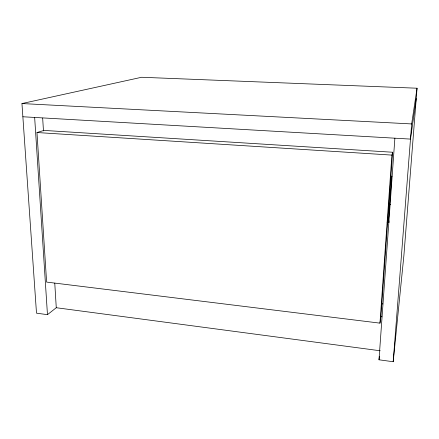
<?xml version="1.0" encoding="UTF-8"?>
<svg xmlns="http://www.w3.org/2000/svg" width="439" height="439" viewBox="0 0 439 439"><rect width="100%" height="100%" fill="white"/><g stroke="black" fill="none" stroke-linecap="round" stroke-linejoin="round"><path stroke-width="0.66" d="M379.965 323.142L391.895 155.104L392.636 152.24L43.96 130.421L36.975 132.529L46.616 282.085L379.965 323.142L380.882 317.254L392.636 152.24M391.736 176.061L388.817 216.921L387.379 224.302M56.576 307.476L47.467 314.664L36.497 313.172L21.95 103.555L141.627 77.269L417.05 88.217L403.885 255.608L393.19 361.731L378.994 359.799L394.88 138.192M393.19 361.731L411.661 123.935L417.05 88.217M416.232 98.594L410.481 139.092L22.866 116.763M378.994 359.799L379.477 356.408M21.95 103.555L411.661 123.935M36.975 132.529L391.895 155.104M390.622 176.478L391.989 176.571M388.603 204.569L390.65 204.733L388.828 203.8M388.027 221.026L389.388 221.146M387.143 222.266L389.184 222.447M381.469 303.777L382.83 303.931M380.553 316.546L381.914 316.711M380.278 350.783L56.269 307.723L54.765 283.166M34.654 117.443L47.467 314.664M42.671 118.091L43.466 130.926"/></g></svg>
